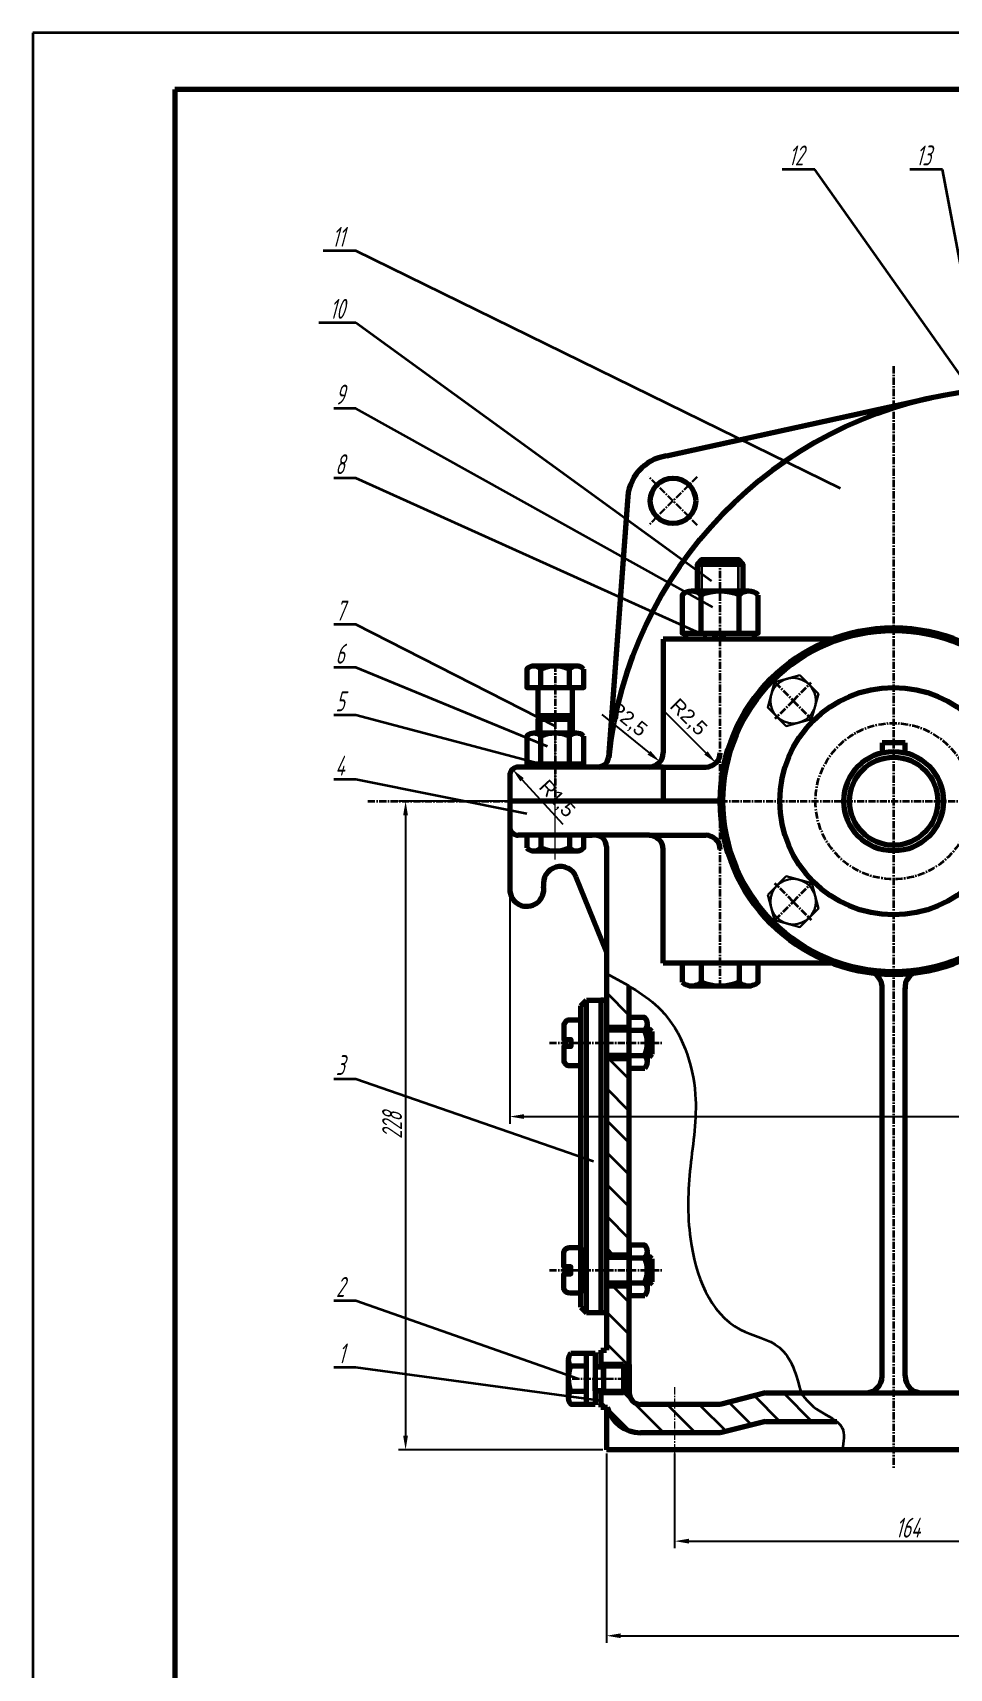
# Model space of a CAD drawing. Header units: millimetres. Extents: x 0 to 4732, y -441 to 1125.
# Drawn here: x 3259.9 to 3421, y 605.2 to 892.9 of the extents above; entities that cross this region are included whole.
import ezdxf
from ezdxf import colors
from ezdxf.entities.mleader import LeaderData, LeaderLine
from ezdxf.math import Vec2, Vec3

# ---------------------------------------------------------------- set-up
doc = ezdxf.new("R2010")
doc.units = ezdxf.units.MM
doc.linetypes.add('CENTER', pattern=[2, 1.25, -0.25, 0.25, -0.25])
for name, color, linetype, lineweight in [('0粗实线', 7, 'Continuous', 70), ('0细实线', 7, 'Continuous', 35), ('1', 1, 'CENTER', 35), ('标注', 6, 'Continuous', 35), ('箱体', 3, 'Continuous', 70), ('粗实线', 7, 'Continuous', 70)]:
    doc.layers.add(name, color=color, linetype=linetype, lineweight=lineweight)
for name, color, linetype in [('1剖面线', 7, 'Continuous'), ('紧固件', 2, 'Continuous'), ('轴承盖', 4, 'Continuous')]:
    doc.layers.add(name, color=color, linetype=linetype)
doc.layers.add('其他零件', color=7, linetype='Continuous', true_color=0x7083ff)
doc.styles.get("Standard").update_dxf_attribs({"font": 'arial.ttf'})
doc.styles.add('数字', font='isocp.shx', dxfattribs={"width": 0.7, "oblique": 15, "height": 3.5})
doc.styles.add('数字字母', font='isocp.shx', dxfattribs={"width": 0.7, "oblique": 15, "height": 3.5})
doc.dimstyles.new('ISO-25', dxfattribs={"dimtxt": 2.5, "dimasz": 2.5, "dimexe": 1.25, "dimexo": 0.625, "dimtad": 1, "dimtxsty": 'Standard', "dimcen": 2.5, "dimadec": 0, "dimazin": 0, "dimtfac": 1, "dimtmove": 0, "dimatfit": 3, "dimfxl": 1, "dimarcsym": 0})

# ---------------------------------------------------------------- blocks, each defined once
blk = doc.blocks.new('*D51')
at = {"layer": 'Defpoints', "color": 0, "lineweight": 15, "transparency": 16777216}
for p in [(3378.22, 766.25), (3379.99, 764.48)]:
    blk.add_point(p, dxfattribs=at)
at = {"layer": '标注', "color": 0, "lineweight": -2, "transparency": 16777216}
blk.add_line((3370.64, 773.82), (3378.22, 766.25), dxfattribs=at)
at = {"layer": '标注', "color": 0, "lineweight": 15, "transparency": 16777216}
blk.add_solid([(3378.51, 766.54), (3377.92, 765.95), (3379.99, 764.48)], dxfattribs=at)
at = {"layer": '标注', "color": 0, "lineweight": 0, "transparency": 16777216, "insert": (3375.05, 772.42), "char_height": 2.5, "attachment_point": 5, "rotation": 315}
blk.add_mtext('R2,5', dxfattribs=at)
blk = doc.blocks.new('*D52')
at = {"layer": 'Defpoints', "color": 0, "lineweight": 15, "transparency": 16777216}
for p in [(3368.22, 766.25), (3370.16, 764.67)]:
    blk.add_point(p, dxfattribs=at)
at = {"layer": '标注', "color": 0, "lineweight": -2, "transparency": 16777216}
blk.add_line((3359.91, 773.02), (3368.22, 766.25), dxfattribs=at)
at = {"layer": '标注', "color": 0, "lineweight": 15, "transparency": 16777216}
blk.add_solid([(3368.48, 766.57), (3367.95, 765.92), (3370.16, 764.67)], dxfattribs=at)
at = {"layer": '标注', "color": 0, "lineweight": 0, "transparency": 16777216, "insert": (3364.44, 772.07), "char_height": 2.5, "attachment_point": 5, "rotation": 320.8161}
blk.add_mtext('R2,5', dxfattribs=at)
blk = doc.blocks.new('*D53')
at = {"layer": 'Defpoints', "color": 0, "lineweight": 15, "transparency": 16777216}
for p in [(3344.2, 763.35), (3345.22, 762.25)]:
    blk.add_point(p, dxfattribs=at)
at = {"layer": '标注', "color": 0, "lineweight": -2, "transparency": 16777216}
blk.add_line((3353.14, 753.62), (3345.89, 761.51), dxfattribs=at)
at = {"layer": '标注', "color": 0, "lineweight": 15, "transparency": 16777216}
blk.add_solid([(3346.2, 761.79), (3345.59, 761.23), (3344.2, 763.35)], dxfattribs=at)
at = {"layer": '标注', "color": 0, "lineweight": 0, "transparency": 16777216, "insert": (3351.93, 758.09), "char_height": 2.5, "attachment_point": 5, "rotation": 312.5885}
blk.add_mtext('R1,5', dxfattribs=at)
blk = doc.blocks.new('*U49')
at = {"layer": '紧固件', "lineweight": 30}
blk.add_lwpolyline([(4.46, -1.2), (3.27, 3.26), (-1.2, 4.46), (-4.46, 1.2), (-3.27, -3.26), (1.2, -4.46)], close=True, dxfattribs=at)
blk.add_circle((0, 0), 4, dxfattribs=at)
blk = doc.blocks.new('*U50')
at = {"color": 0, "linetype": 'ByBlock', "lineweight": -2, "transparency": 16777216}
for p, rotation in [((702.13, 936.76), 90.00000000000001), ((702.13, 901.4), 180), ((737.48, 901.4), 269.9999999999999)]:
    blk.add_blockref('*U49', p, dxfattribs=dict(at, rotation=rotation))
blk.add_blockref('*U49', (737.48, 936.76), dxfattribs=at)
blk = doc.blocks.new('*D54')
at = {"layer": 'Defpoints', "color": 0, "lineweight": 15, "transparency": 16777216}
for p in [(3360.72, 643.65), (3703.31, 643.65), (3703.31, 610.95)]:
    blk.add_point(p, dxfattribs=at)
at = {"layer": '标注', "color": 0, "lineweight": -2, "transparency": 16777216}
for p, q in [((3360.72, 643.03), (3360.72, 609.7)), ((3703.31, 643.03), (3703.31, 609.7)), ((3363.22, 610.95), (3700.81, 610.95))]:
    blk.add_line(p, q, dxfattribs=at)
at = {"layer": '标注', "color": 0, "lineweight": 15, "transparency": 16777216}
for points in [[(3363.22, 611.36), (3363.22, 610.53), (3360.72, 610.95)], [(3700.81, 611.36), (3700.81, 610.53), (3703.31, 610.95)]]:
    blk.add_solid(points, dxfattribs=at)
at = {"layer": '标注', "color": 0, "lineweight": 35, "transparency": 16777216, "insert": (3532.01, 613.32), "char_height": 3.5, "attachment_point": 5, "style": '数字'}
blk.add_mtext('685', dxfattribs=at)
blk = doc.blocks.new('*D55')
at = {"layer": 'Defpoints', "color": 0, "lineweight": 15, "transparency": 16777216}
for p in [(3372.72, 643.65), (3454.72, 643.65), (3454.72, 627.59)]:
    blk.add_point(p, dxfattribs=at)
at = {"layer": '标注', "color": 0, "lineweight": -2, "transparency": 16777216}
for p, q in [((3372.72, 643.03), (3372.72, 626.34)), ((3454.72, 643.03), (3454.72, 626.34)), ((3375.22, 627.59), (3452.22, 627.59))]:
    blk.add_line(p, q, dxfattribs=at)
at = {"layer": '标注', "color": 0, "lineweight": 15, "transparency": 16777216}
for points in [[(3375.22, 628.01), (3375.22, 627.17), (3372.72, 627.59)], [(3452.22, 628.01), (3452.22, 627.17), (3454.72, 627.59)]]:
    blk.add_solid(points, dxfattribs=at)
at = {"layer": '标注', "color": 0, "lineweight": 35, "transparency": 16777216, "insert": (3413.72, 629.96), "char_height": 3.5, "attachment_point": 5, "style": '数字'}
blk.add_mtext('164', dxfattribs=at)
blk = doc.blocks.new('*D60')
at = {"layer": 'Defpoints', "color": 0, "lineweight": 15, "transparency": 16777216}
for p in [(3343.72, 757.75), (3720.31, 757.75), (3720.31, 702.27)]:
    blk.add_point(p, dxfattribs=at)
at = {"layer": '标注', "color": 0, "lineweight": -2, "transparency": 16777216}
for p, q in [((3343.72, 757.12), (3343.72, 701.02)), ((3720.31, 757.12), (3720.31, 701.02)), ((3346.22, 702.27), (3717.81, 702.27))]:
    blk.add_line(p, q, dxfattribs=at)
at = {"layer": '标注', "color": 0, "lineweight": 15, "transparency": 16777216}
for points in [[(3346.22, 702.69), (3346.22, 701.86), (3343.72, 702.27)], [(3717.81, 702.69), (3717.81, 701.86), (3720.31, 702.27)]]:
    blk.add_solid(points, dxfattribs=at)
at = {"layer": '标注', "color": 0, "lineweight": 35, "transparency": 16777216, "insert": (3532.01, 704.65), "char_height": 3.5, "attachment_point": 5, "style": '数字'}
blk.add_mtext('753', dxfattribs=at)
blk = doc.blocks.new('*D61')
at = {"layer": 'Defpoints', "color": 0, "lineweight": 15, "transparency": 16777216}
for p in [(3343.72, 757.75), (3325.41, 643.65), (3360.72, 643.65)]:
    blk.add_point(p, dxfattribs=at)
at = {"layer": '标注', "color": 0, "lineweight": -2, "transparency": 16777216}
for p, q in [((3343.09, 757.75), (3324.16, 757.75)), ((3325.41, 755.25), (3325.41, 646.15)), ((3360.09, 643.65), (3324.16, 643.65))]:
    blk.add_line(p, q, dxfattribs=at)
at = {"layer": '标注', "color": 0, "lineweight": 15, "transparency": 16777216}
for points in [[(3324.99, 755.25), (3325.83, 755.25), (3325.41, 757.75)], [(3324.99, 646.15), (3325.83, 646.15), (3325.41, 643.65)]]:
    blk.add_solid(points, dxfattribs=at)
at = {"layer": '标注', "color": 0, "lineweight": 35, "transparency": 16777216, "insert": (3323.04, 700.7), "char_height": 3.5, "attachment_point": 5, "rotation": 90, "style": '数字'}
blk.add_mtext('228', dxfattribs=at)
blk = doc.blocks.new('_None')

msp = doc.modelspace()

# ---------------------------------------------------------------- hatches: boundary and pattern name
at = {"layer": '1剖面线', "lineweight": 35}
h = msp.add_hatch(dxfattribs=at)
h.set_pattern_fill('ANSI31', color=0, scale=1.25, angle=90)
h.set_pattern_definition([(135, (2691.4146, -161.3327), (-2.80633, -2.80633), [])])
h.paths.add_polyline_path([(3364.717, 664.694), (3364.717, 669.653), (3360.717, 669.653), (3360.717, 667.728), (3360.717, 661.153), (3359.717, 661.153), (3359.717, 658.653), (3360.217, 658.653), (3360.717, 658.653), (3363.717, 658.653), (3364.717, 658.653)])
h.paths.add_polyline_path([(3364.717, 672.478), (3360.717, 672.478), (3360.717, 669.653), (3364.717, 669.653)])
h.paths.add_polyline_path([(3366.383, 651.681, -0.365849), (3364.717, 653.653), (3360.717, 653.653), (3360.217, 653.653), (3359.717, 653.653), (3359.717, 651.653), (3359.717, 651.153), (3360.908, 651.153, 0.1198305), (3362.245, 648.653), (3366.383, 648.653)])
h.paths.add_polyline_path([(3372.427, 651.653), (3366.717, 651.653, -0.0419999), (3366.383, 651.681), (3366.383, 648.653), (3372.427, 648.653)])
h.paths.add_polyline_path([(3372.427, 648.653), (3366.383, 648.653), (3366.383, 646.662, 0.0139342), (3366.717, 646.653), (3372.427, 646.653)])
h.paths.add_polyline_path([(3366.383, 648.653), (3362.245, 648.653, 0.1988961), (3366.383, 646.662)])
h.paths.add_polyline_path([(3380.717, 651.653), (3372.717, 651.653), (3372.717, 648.653), (3380.717, 648.653)])
h.paths.add_polyline_path([(3372.717, 651.653), (3372.427, 651.653), (3372.427, 648.653), (3372.717, 648.653)])
h.paths.add_polyline_path([(3372.717, 648.653), (3372.427, 648.653), (3372.427, 646.653), (3372.717, 646.653)])
h.paths.add_polyline_path([(3388.717, 653.653), (3380.717, 651.653), (3388.717, 651.653)], flags=17)
h.paths.add_polyline_path([(3388.717, 648.653), (3380.717, 648.653), (3380.717, 647.153), (3380.717, 646.653)])
h.paths.add_polyline_path([(3380.717, 648.653), (3372.717, 648.653), (3372.717, 646.653), (3380.717, 646.653), (3380.717, 647.153)])
edge = h.paths.add_edge_path()
edge.add_spline(control_points=[(3401.204, 648.653), (3400.315, 649.343), (3397.594, 650.508), (3395.802, 652.482), (3394.95, 653.653)], knot_values=[77.4058932, 77.4058932, 77.4058932, 77.4058932, 84.3660342, 92.7913142, 92.7913142, 92.7913142, 92.7913142], degree=3, periodic=0)
edge.add_line((3394.95, 653.653), (3388.717, 653.653))
edge.add_line((3388.717, 653.653), (3388.717, 651.653))
edge.add_line((3388.717, 651.653), (3380.717, 651.653))
edge.add_line((3380.717, 651.653), (3380.717, 648.653))
edge.add_line((3380.717, 648.653), (3388.717, 648.653))
edge.add_line((3388.717, 648.653), (3401.204, 648.653))
h.paths.add_polyline_path([(3364.717, 685.228), (3360.717, 685.228), (3360.717, 677.978), (3364.717, 677.978), (3364.717, 679.67)])
h.paths.add_polyline_path([(3364.717, 690.228), (3360.717, 690.228), (3360.717, 685.228), (3364.717, 685.228)])
h.paths.add_polyline_path([(3364.717, 694.906, -0.0158929), (3360.717, 694.779), (3360.717, 690.228), (3364.717, 690.228)])
h.paths.add_polyline_path([(3364.717, 712.478), (3360.717, 712.478), (3360.717, 705.228), (3360.717, 694.779, 0.0158929), (3364.717, 694.906)])
edge = h.paths.add_edge_path()
edge.add_spline(control_points=[(3364.717, 725.234), (3363.417, 725.995), (3362.067, 726.703), (3360.717, 727.411)], knot_values=[0, 0, 0, 0, 8.9409751, 8.9409751, 8.9409751, 8.9409751], degree=3, periodic=0)
edge.add_line((3360.717, 727.411), (3360.717, 717.978))
edge.add_line((3360.717, 717.978), (3364.717, 717.978))
edge.add_line((3364.717, 717.978), (3364.717, 719.67))
edge.add_line((3364.717, 719.67), (3364.717, 725.234))
at = {"layer": '其他零件', "lineweight": 0}
h = msp.add_hatch(color=0, dxfattribs=at)
h.dxf.hatch_style = 1
h.paths.add_polyline_path([(3359.717, 660.653), (3358.717, 660.672), (3358.717, 658.653), (3359.717, 658.653)])
h.paths.add_polyline_path([(3359.717, 653.653), (3358.717, 653.653), (3358.717, 651.633), (3359.717, 651.653)])

# ---------------------------------------------------------------- linework, layer by layer
at = {"color": 0, "lineweight": 70}
for p, q in [((3413.217, 767.998), (3409.217, 767.998)), ((3409.217, 767.998), (3409.217, 766.266)), ((3413.217, 766.266), (3413.217, 767.998))]:
    msp.add_line(p, q, dxfattribs=at)
at = {"color": 0, "linetype": 'CENTER', "lineweight": 35}
msp.add_circle((3411.217, 757.748), 13.73, dxfattribs=at)
at = {"color": 0, "lineweight": 70}
for radius in [8.75, 7.75]:
    msp.add_circle((3411.217, 757.748), radius, dxfattribs=at)
at = {"layer": '0粗实线', "color": 0, "lineweight": 70}
msp.add_line((4090.86, 882.916), (3284.86, 882.916), dxfattribs=at)
at = {"layer": '0粗实线', "color": 0, "lineweight": 0}
msp.add_line((3361.109, 765.444), (3361.126, 765.443), dxfattribs=at)
at = {"layer": '0粗实线', "color": 0}
msp.add_line((3381.217, 757.748), (3343.717, 757.748), dxfattribs=at)
at = {"layer": '0粗实线', "color": 0, "lineweight": 70}
for centre, start, end in [((3359.13, 765.737), 275.94609, 0), ((3358.717, 749.748), 0, 90)]:
    msp.add_arc(centre, 2, start, end, dxfattribs=at)
at = {"layer": '0细实线', "color": 0, "lineweight": 35}
for p, q in [((3259.86, 892.916), (3259.86, 298.916)), ((4100.86, 892.916), (3259.86, 892.916))]:
    msp.add_line(p, q, dxfattribs=at)
at = {"layer": '1', "color": 0, "lineweight": 35}
for p, q in [((3411.217, 834.248), (3411.217, 640.248)), ((3380.717, 724.998), (3380.717, 800.498)), ((3351.717, 781.748), (3351.717, 757.498)), ((3390.358, 778.607), (3393.54, 775.425)), ((3393.54, 775.425), (3396.722, 778.607)), ((3393.54, 775.425), (3390.358, 772.243)), ((3393.54, 775.425), (3396.722, 772.243)), ((3318.784, 757.748), (3748.784, 757.748)), ((3393.54, 740.07), (3390.358, 743.252)), ((3393.54, 740.07), (3396.722, 743.252)), ((3390.358, 736.888), (3393.54, 740.07)), ((3393.54, 740.07), (3396.722, 736.888)), ((3350.717, 715.228), (3370.717, 715.228)), ((3350.717, 675.228), (3370.717, 675.228))]:
    msp.add_line(p, q, dxfattribs=at)
at = {"layer": '1', "color": 0, "lineweight": 30}
for p, q in [((3376.67, 806.32), (3368.184, 814.805)), ((3376.67, 814.805), (3368.184, 806.32)), ((3354.717, 656.153), (3364.717, 656.153))]:
    msp.add_line(p, q, dxfattribs=at)
at = {"layer": '1', "color": 0, "lineweight": 0}
for p, q in [((3351.717, 747.748), (3351.717, 773.248)), ((3351.717, 747.498), (3351.717, 767.998)), ((3372.717, 654.653), (3372.717, 642.153))]:
    msp.add_line(p, q, dxfattribs=at)
at = {"layer": '1剖面线', "color": 0, "lineweight": 35}
msp.add_spline([(3360.717, 727.411), (3370.302, 721.02), (3376.352, 706.166), (3375.494, 693.462), (3375.494, 680.749), (3384.244, 664.823), (3391.133, 661.668), (3394.95, 653.653)], degree=3, dxfattribs=at)
msp.add_open_spline([(3394.95, 653.653), (3395.802, 652.482), (3397.982, 650.081), (3403.002, 648.38), (3402.432, 645.071), (3402.188, 643.653)], degree=3, knots=[77.4058932, 77.4058932, 77.4058932, 77.4058932, 85.8311732, 96.1237768, 103.8426378, 103.8426378, 103.8426378, 103.8426378], dxfattribs=at)
at = {"layer": '其他零件', "color": 0, "lineweight": 70}
for p, q in [((3356.217, 721.728), (3357.217, 722.728)), ((3357.217, 722.728), (3360.717, 722.728)), ((3357.217, 667.728), (3357.217, 722.728)), ((3360.217, 722.728), (3359.717, 722.728)), ((3359.717, 722.728), (3359.717, 667.728)), ((3356.217, 668.728), (3356.217, 721.728)), ((3364.217, 717.728), (3360.717, 717.728)), ((3364.717, 717.728), (3364.217, 717.728)), ((3368.217, 717.728), (3367.917, 717.728)), ((3368.717, 717.228), (3368.217, 717.728)), ((3368.217, 717.728), (3368.217, 712.728)), ((3368.717, 717.228), (3368.717, 713.228)), ((3364.217, 712.728), (3360.717, 712.728)), ((3364.717, 712.728), (3364.217, 712.728)), ((3368.217, 712.728), (3367.917, 712.728)), ((3368.717, 713.228), (3368.217, 712.728)), ((3360.717, 685.228), (3360.717, 667.728)), ((3364.717, 679.67), (3364.717, 670.785)), ((3364.217, 677.728), (3360.717, 677.728)), ((3364.717, 677.728), (3364.217, 677.728)), ((3368.217, 677.728), (3367.917, 677.728)), ((3368.717, 677.228), (3368.217, 677.728)), ((3368.217, 677.728), (3368.217, 672.728)), ((3368.717, 677.228), (3368.717, 673.228)), ((3368.717, 673.228), (3368.217, 672.728)), ((3364.217, 672.728), (3360.717, 672.728)), ((3364.717, 672.728), (3364.217, 672.728)), ((3368.217, 672.728), (3367.917, 672.728)), ((3356.217, 668.728), (3357.217, 667.728)), ((3360.717, 667.728), (3357.217, 667.728)), ((3357.217, 660.653), (3358.717, 660.653)), ((3358.717, 660.653), (3358.717, 651.653)), ((3357.217, 651.653), (3357.217, 656.153)), ((3358.717, 658.278), (3359.733, 658.278)), ((3358.717, 654.028), (3358.717, 656.153)), ((3358.717, 656.153), (3358.717, 653.653)), ((3359.717, 658.653), (3359.717, 658.278)), ((3363.717, 658.653), (3360.217, 658.653)), ((3360.217, 656.153), (3360.217, 658.653)), ((3360.217, 658.653), (3360.717, 658.653)), ((3360.217, 658.278), (3360.217, 658.653)), ((3360.217, 658.278), (3360.217, 653.653)), ((3360.217, 656.153), (3360.217, 654.528)), ((3364.217, 658.153), (3363.717, 658.653)), ((3363.717, 658.653), (3363.717, 653.653)), ((3364.217, 658.153), (3364.217, 654.153)), ((3359.733, 654.028), (3358.717, 654.028)), ((3359.717, 654.028), (3359.717, 651.153)), ((3363.717, 653.653), (3360.217, 653.653)), ((3364.217, 654.153), (3363.717, 653.653)), ((3358.717, 651.653), (3357.217, 651.653))]:
    msp.add_line(p, q, dxfattribs=at)
at = {"layer": '其他零件', "color": 0, "lineweight": 0}
for p, q in [((3360.717, 722.728), (3360.217, 722.728)), ((3360.717, 705.228), (3360.717, 722.728)), ((3364.717, 719.67), (3364.717, 710.785)), ((3360.717, 715.228), (3360.717, 717.728)), ((3360.717, 712.728), (3360.717, 715.228)), ((3360.717, 685.228), (3360.717, 705.228)), ((3360.717, 675.228), (3360.717, 677.728)), ((3360.717, 672.728), (3360.717, 675.228)), ((3357.217, 656.153), (3357.217, 660.653)), ((3357.217, 659.953), (3357.217, 658.653)), ((3359.717, 660.653), (3358.717, 660.672)), ((3358.717, 660.672), (3358.717, 658.653)), ((3359.717, 658.653), (3359.717, 660.653)), ((3359.717, 658.653), (3359.717, 659.953)), ((3357.217, 658.653), (3357.217, 656.153)), ((3357.217, 653.653), (3357.217, 656.153)), ((3358.717, 656.153), (3358.717, 658.653)), ((3358.717, 658.653), (3359.717, 658.653)), ((3358.717, 656.153), (3358.717, 658.278)), ((3359.717, 658.278), (3359.717, 658.653)), ((3357.217, 652.353), (3357.217, 653.653)), ((3358.717, 653.653), (3359.717, 653.653)), ((3358.717, 651.633), (3358.717, 653.653)), ((3359.717, 653.653), (3359.717, 654.028)), ((3359.717, 653.653), (3359.717, 652.353)), ((3359.717, 653.653), (3359.717, 651.653)), ((3360.217, 653.653), (3360.717, 653.653)), ((3359.717, 651.653), (3358.717, 651.633))]:
    msp.add_line(p, q, dxfattribs=at)
at = {"layer": '其他零件', "color": 0, "lineweight": 35}
for p, q in [((3364.217, 717.228), (3360.717, 717.228)), ((3364.717, 717.228), (3364.217, 717.228)), ((3368.717, 717.228), (3367.917, 717.228)), ((3364.217, 713.228), (3360.717, 713.228)), ((3364.717, 713.228), (3364.217, 713.228)), ((3368.717, 713.228), (3367.917, 713.228)), ((3364.217, 677.228), (3360.717, 677.228)), ((3364.717, 677.228), (3364.217, 677.228)), ((3368.717, 677.228), (3367.917, 677.228)), ((3364.217, 673.228), (3360.717, 673.228)), ((3364.717, 673.228), (3364.217, 673.228)), ((3368.717, 673.228), (3367.917, 673.228)), ((3364.217, 658.153), (3360.217, 658.153)), ((3364.217, 654.153), (3360.217, 654.153))]:
    msp.add_line(p, q, dxfattribs=at)
at = {"layer": '其他零件', "color": 0, "lineweight": 70}
for points in [[(3354.217, 719.228, 0.4142136), (3353.217, 718.228), (3353.217, 715.853), (3354.467, 715.853), (3354.467, 714.603), (3353.217, 714.603), (3353.217, 712.228, 0.4142136), (3354.217, 711.228), (3356.217, 711.228), (3356.217, 719.228), (3354.217, 719.228)], [(3354.217, 671.228, -0.4142136), (3353.217, 672.228), (3353.217, 674.603), (3354.467, 674.603), (3354.467, 675.853), (3353.217, 675.853), (3353.217, 678.228, -0.4142136), (3354.217, 679.228), (3356.217, 679.228), (3356.217, 671.228), (3354.217, 671.228)]]:
    msp.add_lwpolyline(points, format="xyb", close=True, dxfattribs=at)
for points in [[(3367.487, 710.785, 0.3871694), (3367.487, 713.006, 0.1935847), (3367.487, 717.449, 0.3871694), (3367.487, 719.67), (3364.717, 719.67)], [(3367.487, 670.785, 0.3871694), (3367.487, 673.006, 0.1935847), (3367.487, 677.449, 0.3871694), (3367.487, 679.67), (3364.717, 679.67)], [(3354.447, 660.595, 0.3871694), (3354.447, 658.374, 0.1935847), (3354.447, 653.931, 0.3871694), (3354.447, 651.71), (3357.217, 651.71), (3357.217, 660.595), (3354.447, 660.595)]]:
    msp.add_lwpolyline(points, format="xyb", dxfattribs=at)
for points in [[(3364.717, 717.449), (3367.487, 717.449)], [(3367.917, 711.896), (3367.917, 718.56)], [(3364.717, 713.006), (3367.487, 713.006)], [(3364.717, 710.785), (3367.487, 710.785)], [(3364.717, 677.449), (3367.487, 677.449)], [(3367.917, 671.896), (3367.917, 678.56)], [(3364.717, 673.006), (3367.487, 673.006)], [(3364.717, 670.785), (3367.487, 670.785)], [(3354.017, 659.485), (3354.017, 652.821)], [(3357.217, 658.374), (3354.447, 658.374)], [(3357.217, 653.931), (3354.447, 653.931)]]:
    msp.add_lwpolyline(points, dxfattribs=at)
for centre, start, end in [((3359.733, 658.778), 270, 345.52249), ((3359.733, 653.528), 14.47751, 90)]:
    msp.add_arc(centre, 0.5, start, end, dxfattribs=at)
at = {"layer": '箱体', "color": 0, "linetype": 'Continuous', "lineweight": 70}
for p, q in [((3371.294, 818.482), (3417.775, 828.678)), ((3364.427, 810.562), (3361.109, 765.444))]:
    msp.add_line(p, q, dxfattribs=at)
at = {"layer": '箱体', "color": 0, "lineweight": 70}
for p, q in [((3400.401, 786.248), (3370.717, 786.248)), ((3370.717, 786.248), (3370.717, 766.248)), ((3370.717, 763.748), (3345.217, 763.748)), ((3370.717, 763.748), (3370.717, 757.748)), ((3370.717, 763.748), (3378.217, 763.748)), ((3343.717, 762.248), (3343.717, 757.748)), ((3343.717, 757.748), (3343.717, 753.248)), ((3343.717, 752.749), (3343.717, 742.249)), ((3368.217, 751.748), (3345.217, 751.748)), ((3356.725, 751.748), (3358.217, 751.748)), ((3368.217, 751.748), (3378.217, 751.748)), ((3360.717, 749.748), (3360.717, 661.153)), ((3370.717, 729.248), (3370.717, 749.248)), ((3360.717, 731.249), (3355.415, 744.373)), ((3400.401, 729.248), (3370.717, 729.248)), ((3364.717, 664.694), (3364.717, 725.234)), ((3409.217, 656.653), (3409.217, 724.914)), ((3413.217, 656.653), (3413.217, 724.914)), ((3360.717, 717.978), (3364.717, 717.978)), ((3360.717, 712.478), (3364.717, 712.478)), ((3360.717, 677.978), (3364.717, 677.978)), ((3360.717, 672.478), (3364.717, 672.478)), ((3364.717, 658.653), (3364.717, 664.694)), ((3359.717, 661.153), (3360.717, 661.153)), ((3360.217, 658.653), (3359.717, 658.653)), ((3364.717, 658.153), (3364.217, 658.153)), ((3364.717, 658.653), (3364.717, 653.653)), ((3360.217, 653.653), (3359.717, 653.653)), ((3364.717, 654.153), (3364.217, 654.153)), ((3388.717, 653.653), (3380.717, 651.653)), ((3388.717, 653.653), (3703.312, 653.653)), ((3359.717, 651.153), (3360.908, 651.153)), ((3360.717, 651.153), (3360.717, 643.653)), ((3380.717, 651.653), (3366.717, 651.653)), ((3388.717, 648.653), (3380.717, 646.653)), ((3388.717, 648.653), (3401.204, 648.653)), ((3380.717, 646.653), (3366.717, 646.653)), ((3703.312, 643.653), (3360.717, 643.653))]:
    msp.add_line(p, q, dxfattribs=at)
at = {"layer": '箱体', "color": 0, "lineweight": 0}
for p, q in [((3345.217, 751.748), (3346.71, 751.748)), ((3364.717, 658.653), (3364.717, 658.153)), ((3364.717, 653.653), (3364.717, 654.153)), ((3411.217, 653.653), (3413.217, 653.653))]:
    msp.add_line(p, q, dxfattribs=at)
at = {"layer": '箱体', "color": 0}
for p, q in [((3359.717, 661.153), (3359.717, 660.653)), ((3359.717, 660.653), (3359.717, 658.653))]:
    msp.add_line(p, q, dxfattribs=at)
at = {"layer": '箱体', "color": 0, "lineweight": 35}
for p, q in [((3360.717, 658.653), (3364.717, 658.653)), ((3364.717, 653.653), (3360.717, 653.653))]:
    msp.add_line(p, q, dxfattribs=at)
at = {"layer": '箱体', "color": 0, "linetype": 'Continuous', "lineweight": 70}
msp.add_circle((3372.427, 810.562), 4, dxfattribs=at)
at = {"layer": '箱体', "color": 0, "lineweight": 70}
msp.add_circle((3411.217, 757.748), 30.5, dxfattribs=at)
at = {"layer": '箱体', "color": 0, "linetype": 'Continuous', "lineweight": 70}
for centre, radius, end in [((3433.334, 757.748), 72.616, 173.91723), ((3372.427, 810.562), 8, 180)]:
    msp.add_arc(centre, radius, 98.13992, end, dxfattribs=at)
at = {"layer": '箱体', "color": 0, "lineweight": 70}
for centre, radius, start, end in [((3368.217, 766.248), 2.5, 270, 0), ((3378.217, 766.248), 2.5, 270, 0), ((3345.217, 762.248), 1.5, 90, 180), ((3345.217, 753.248), 1.5, 180, 270), ((3368.217, 749.248), 2.5, 0, 90), ((3378.217, 749.248), 2.5, 0, 90), ((3352.633, 743.249), 3, 22, 189.59407), ((3346.717, 742.249), 3, 180, 9.59407), ((3406.217, 724.914), 3, 356.82639, 72.68286), ((3416.217, 724.914), 3, 107.31714, 183.17361), ((3406.217, 656.653), 3, 270, 0), ((3416.217, 656.653), 3, 180, 270), ((3366.717, 653.653), 2, 180, 270), ((3366.717, 652.653), 6, 194.47751, 270)]:
    msp.add_arc(centre, radius, start, end, dxfattribs=at)
at = {"layer": '粗实线', "color": 0, "lineweight": 70}
msp.add_line((3284.86, 882.916), (3284.86, 308.916), dxfattribs=at)
at = {"layer": '紧固件', "color": 0, "lineweight": 35}
for p, q in [((3377.517, 794.698), (3377.517, 800.248)), ((3383.917, 794.698), (3383.917, 800.248)), ((3349.317, 769.698), (3349.317, 772.748)), ((3354.117, 769.698), (3354.117, 772.748))]:
    msp.add_line(p, q, dxfattribs=at)
at = {"layer": '紧固件', "color": 0, "lineweight": 70}
for p, q in [((3374.667, 786.248), (3374.667, 787.298)), ((3380.035, 786.248), (3379.652, 787.298)), ((3381.418, 786.248), (3381.036, 787.298)), ((3386.767, 786.248), (3386.767, 787.298)), ((3348.717, 772.748), (3348.717, 772.148)), ((3354.717, 772.748), (3354.717, 772.148)), ((3347.167, 763.748), (3347.167, 764.298)), ((3356.267, 763.748), (3356.267, 764.298))]:
    msp.add_line(p, q, dxfattribs=at)
at = {"layer": '紧固件', "color": 0, "lineweight": 0}
for p, q in [((3374.667, 787.298), (3376.717, 787.298)), ((3376.717, 787.298), (3380.717, 787.298)), ((3384.717, 787.298), (3380.717, 787.298)), ((3386.767, 787.298), (3384.717, 787.298)), ((3357.517, 658.653), (3357.517, 658.653))]:
    msp.add_line(p, q, dxfattribs=at)
at = {"layer": '紧固件', "color": 0, "lineweight": 70}
for points in [[(3376.717, 799.448), (3377.517, 800.248), (3383.917, 800.248), (3384.717, 799.448)], [(3385.733, 794.698), (3375.702, 794.698)], [(3377.374, 787.298), (3377.374, 794.01)], [(3384.061, 787.298), (3384.061, 794.01)], [(3355.473, 781.498), (3347.962, 781.498)], [(3349.214, 777.748), (3349.214, 780.982)], [(3354.221, 777.748), (3354.221, 780.982)], [(3354.717, 777.748), (3354.717, 772.748), (3348.717, 772.748), (3348.717, 777.748)], [(3348.717, 772.148), (3349.317, 772.748), (3354.117, 772.748), (3354.717, 772.148)], [(3355.473, 769.698), (3347.962, 769.698)], [(3349.214, 764.298), (3349.214, 769.182)], [(3354.221, 764.298), (3354.221, 769.182)], [(3346.71, 751.748), (3346.71, 749.514)], [(3349.214, 751.748), (3349.214, 749.514)], [(3354.221, 751.748), (3354.221, 749.514)], [(3347.962, 748.998), (3355.473, 748.998)], [(3374.03, 729.248), (3374.03, 725.936)], [(3377.374, 729.248), (3377.374, 725.936)], [(3384.061, 729.248), (3384.061, 725.936)], [(3375.702, 725.248), (3385.733, 725.248)]]:
    msp.add_lwpolyline(points, dxfattribs=at)
for points in [[(3376.717, 794.698), (3376.717, 799.448), (3384.717, 799.448), (3384.717, 794.698)], [(3348.717, 769.698), (3348.717, 772.148), (3354.717, 772.148), (3354.717, 769.698)]]:
    msp.add_lwpolyline(points, close=True, dxfattribs=at)
for points in [[(3387.405, 794.01, 0.411514), (3384.061, 794.01, 0.205757), (3377.374, 794.01, 0.411514), (3374.03, 794.01), (3374.03, 787.298), (3387.405, 787.298), (3387.405, 794.01)], [(3356.725, 780.982, 0.4121817), (3354.221, 780.982, 0.2060909), (3349.214, 780.982, 0.4121817), (3346.71, 780.982), (3346.71, 777.748), (3356.725, 777.748), (3356.725, 780.982)], [(3356.725, 769.182, 0.4121817), (3354.221, 769.182, 0.2060909), (3349.214, 769.182, 0.4121817), (3346.71, 769.182), (3346.71, 764.298), (3356.725, 764.298), (3356.725, 769.182)], [(3346.71, 749.514, 0.4121817), (3349.214, 749.514, 0.2060909), (3354.221, 749.514, 0.4121817), (3356.725, 749.514), (3356.725, 751.748)], [(3374.03, 725.936, 0.411514), (3377.374, 725.936, 0.205757), (3384.061, 725.936, 0.411514), (3387.405, 725.936), (3387.405, 729.248)]]:
    msp.add_lwpolyline(points, format="xyb", dxfattribs=at)
at = {"layer": '轴承盖', "color": 0, "lineweight": 70}
for radius in [30, 20]:
    msp.add_circle((3411.217, 757.748), radius, dxfattribs=at)

# ---------------------------------------------------------------- block references
at = {"color": 0, "lineweight": 70}
msp.add_blockref('*U50', (2691.415, -161.333), dxfattribs=at)

# ---------------------------------------------------------------- dimensions: what is measured, and where the dimension line sits
at = {"layer": '标注', "color": 0, "lineweight": 0}
for center, mpoint, picture, middle in [((3368.217, 766.248), (3370.155, 764.668), '*D52', (3363.097, 770.422)), ((3378.217, 766.248), (3379.985, 764.48), '*D51', (3373.546, 770.919)), ((3345.217, 762.248), (3344.202, 763.352), '*D53', (3350.365, 756.648))]:
    dim = msp.add_radius_dim(center=center, mpoint=mpoint, dimstyle='ISO-25', dxfattribs=at)
    dim.commit()
    dim.dimension.update_dxf_attribs({"geometry": picture, "text_midpoint": middle, "dimtype": 164})
at = {"layer": '标注', "color": 0, "lineweight": 35}
dim = msp.add_linear_dim(base=(3325.412, 643.653), p1=(3343.717, 757.748), p2=(3360.717, 643.653), angle=90, text='228', dimstyle='ISO-25', override={"dimtxsty": '数字'}, dxfattribs=at)
dim.commit()
dim.dimension.update_dxf_attribs({"geometry": '*D61', "text_midpoint": (3323.036, 700.7)})
dim = msp.add_linear_dim(base=(3720.312, 702.274), p1=(3343.717, 757.748), p2=(3720.312, 757.748), text='753', dimstyle='ISO-25', override={"dimtxsty": '数字'}, dxfattribs=at)
dim.commit()
dim.dimension.update_dxf_attribs({"geometry": '*D60', "text_midpoint": (3532.015, 702.274), "dimtype": 160})
for base, p1, p2, text, picture, middle in [((3703.312, 610.946), (3360.717, 643.653), (3703.312, 643.653), '685', '*D54', (3532.015, 613.321)), ((3454.717, 627.588), (3372.717, 643.653), (3454.717, 643.653), '164', '*D55', (3413.717, 629.963))]:
    dim = msp.add_linear_dim(base=base, p1=p1, p2=p2, text=text, dimstyle='ISO-25', override={"dimtxsty": '数字'}, dxfattribs=at)
    dim.commit()
    dim.dimension.update_dxf_attribs({"geometry": picture, "text_midpoint": middle})

# ---------------------------------------------------------------- leaders
at = {"layer": '标注', "color": 0}
ml = msp.add_multileader_mtext('Standard', dxfattribs=at)
ml.set_content('12', style='数字字母')
ml.set_leader_properties(linetype='Continuous', lineweight=35)
ml.set_arrow_properties(name='NONE')
ml.build(insert=Vec2(0, 0))
ml.multileader.update_dxf_attribs({"text_left_attachment_type": 5, "text_right_attachment_type": 5, "dogleg_length": 0})
ctx = ml.context
ctx.base_point, ctx.char_height, ctx.plane_origin = Vec3(3390.894, 868.876), 3.5, Vec3(3423.167, 832.4)
ctx.left_attachment, ctx.right_attachment, ctx.text_align_type = 5, 5, 2
notes = []
notes.append((ctx, [(0, (1, 1, 0), (3397.361, 868.876), (-1, 0), 0, [(0, [(3423.167, 832.4)], 0, [])])]))
ctx.mtext.insert, ctx.mtext.alignment, ctx.mtext.flow_direction = Vec3(3395.361, 873.077), 3, 5
ml = msp.add_multileader_mtext('Standard', dxfattribs=at)
ml.set_content('13', style='数字字母')
ml.set_leader_properties(linetype='Continuous', lineweight=35)
ml.set_arrow_properties(name='NONE')
ml.build(insert=Vec2(0, 0))
ml.multileader.update_dxf_attribs({"text_left_attachment_type": 5, "text_right_attachment_type": 5, "dogleg_length": 0})
ctx = ml.context
ctx.base_point, ctx.char_height, ctx.plane_origin = Vec3(3413.248, 868.876), 3.5, Vec3(3425.645, 837.984)
ctx.left_attachment, ctx.right_attachment, ctx.text_align_type = 5, 5, 2
notes.append((ctx, [(0, (1, 1, 0), (3419.807, 868.876), (-1, 0), 0, [(0, [(3425.645, 837.984)], 0, [])])]))
ctx.mtext.insert, ctx.mtext.alignment, ctx.mtext.flow_direction = Vec3(3417.807, 873.076), 3, 5
ml = msp.add_multileader_mtext('Standard', dxfattribs=at)
ml.set_content('11', style='数字字母')
ml.set_leader_properties(linetype='Continuous', lineweight=35)
ml.set_arrow_properties(name='NONE')
ml.build(insert=Vec2(0, 0))
ml.multileader.update_dxf_attribs({"text_left_attachment_type": 5, "text_right_attachment_type": 5, "dogleg_length": 0})
ctx = ml.context
ctx.base_point, ctx.char_height, ctx.plane_origin = Vec3(3310.615, 854.564), 3.5, Vec3(3401.898, 812.754)
ctx.left_attachment, ctx.right_attachment, ctx.text_align_type = 5, 5, 2
notes.append((ctx, [(0, (1, 1, 0), (3316.684, 854.564), (-1, 0), 0, [(0, [(3401.898, 812.754)], 0, [])])]))
ctx.mtext.insert, ctx.mtext.alignment, ctx.mtext.flow_direction = Vec3(3314.684, 858.764), 3, 5
ml = msp.add_multileader_mtext('Standard', dxfattribs=at)
ml.set_content('10 ', style='数字字母')
ml.set_leader_properties(linetype='Continuous', lineweight=35)
ml.set_arrow_properties(name='NONE')
ml.build(insert=Vec2(0, 0))
ml.multileader.update_dxf_attribs({"text_left_attachment_type": 5, "text_right_attachment_type": 5, "dogleg_length": 0})
ctx = ml.context
ctx.base_point, ctx.char_height, ctx.plane_origin = Vec3(3310.17, 841.896), 3.5, Vec3(3380.717, 790.891)
ctx.left_attachment, ctx.right_attachment, ctx.text_align_type = 5, 5, 2
notes.append((ctx, [(0, (1, 1, 0), (3316.684, 841.896), (-1, 0), 0, [(0, [(3379.204, 796.433)], 0, [])])]))
ctx.mtext.insert, ctx.mtext.alignment, ctx.mtext.flow_direction = Vec3(3314.684, 846.096), 3, 5
ml = msp.add_multileader_mtext('Standard', dxfattribs=at)
ml.set_content('9', style='数字字母')
ml.set_leader_properties(linetype='Continuous', lineweight=35)
ml.set_arrow_properties(name='NONE')
ml.build(insert=Vec2(0, 0))
ml.multileader.update_dxf_attribs({"text_left_attachment_type": 5, "text_right_attachment_type": 5, "dogleg_length": 0})
ctx = ml.context
ctx.base_point, ctx.char_height, ctx.plane_origin = Vec3(3311.096, 826.828), 3.5, Vec3(3380.717, 790.891)
ctx.left_attachment, ctx.right_attachment, ctx.text_align_type = 5, 5, 2
notes.append((ctx, [(0, (1, 1, 0), (3316.684, 826.828), (-1, 0), 0, [(0, [(3379.46, 791.879)], 0, [])])]))
ctx.mtext.insert, ctx.mtext.alignment, ctx.mtext.flow_direction = Vec3(3314.684, 831.028), 3, 5
ml = msp.add_multileader_mtext('Standard', dxfattribs=at)
ml.set_content('8', style='数字字母')
ml.set_leader_properties(linetype='Continuous', lineweight=35)
ml.set_arrow_properties(name='NONE')
ml.build(insert=Vec2(0, 0))
ml.multileader.update_dxf_attribs({"text_left_attachment_type": 5, "text_right_attachment_type": 5, "dogleg_length": 0})
ctx = ml.context
ctx.base_point, ctx.char_height, ctx.plane_origin = Vec3(3310.86, 814.564), 3.5, Vec3(3380.717, 790.891)
ctx.left_attachment, ctx.right_attachment, ctx.text_align_type = 5, 5, 2
notes.append((ctx, [(0, (1, 1, 0), (3316.684, 814.564), (-1, 0), 0, [(0, [(3378.382, 786.721)], 0, [])])]))
ctx.mtext.insert, ctx.mtext.alignment, ctx.mtext.flow_direction = Vec3(3314.684, 818.764), 3, 5
ml = msp.add_multileader_mtext('Standard', dxfattribs=at)
ml.set_content('7', style='数字字母')
ml.set_leader_properties(linetype='Continuous', lineweight=35)
ml.set_arrow_properties(name='NONE')
ml.build(insert=Vec2(0, 0))
ml.multileader.update_dxf_attribs({"text_left_attachment_type": 5, "text_right_attachment_type": 5, "dogleg_length": 0})
ctx = ml.context
ctx.base_point, ctx.char_height, ctx.plane_origin = Vec3(3311.35, 788.803), 3.5, Vec3(3351.717, 770.923)
ctx.left_attachment, ctx.right_attachment, ctx.text_align_type = 5, 5, 2
notes.append((ctx, [(0, (1, 1, 0), (3316.684, 788.803), (-1, 0), 0, [(0, [(3351.717, 770.923)], 0, [])])]))
ctx.mtext.insert, ctx.mtext.alignment, ctx.mtext.flow_direction = Vec3(3314.684, 793.003), 3, 5
ml = msp.add_multileader_mtext('Standard', dxfattribs=at)
ml.set_content('6', style='数字字母')
ml.set_leader_properties(linetype='Continuous', lineweight=35)
ml.set_arrow_properties(name='NONE')
ml.build(insert=Vec2(0, 0))
ml.multileader.update_dxf_attribs({"text_left_attachment_type": 5, "text_right_attachment_type": 5, "dogleg_length": 0})
ctx = ml.context
ctx.base_point, ctx.char_height, ctx.plane_origin = Vec3(3311.105, 781.237), 3.5, Vec3(3350.342, 767.389)
ctx.left_attachment, ctx.right_attachment, ctx.text_align_type = 5, 5, 2
notes.append((ctx, [(0, (1, 1, 0), (3316.684, 781.237), (-1, 0), 0, [(0, [(3350.342, 767.389)], 0, [])])]))
ctx.mtext.insert, ctx.mtext.alignment, ctx.mtext.flow_direction = Vec3(3314.684, 785.437), 3, 5
ml = msp.add_multileader_mtext('Standard', dxfattribs=at)
ml.set_content('5', style='数字字母')
ml.set_leader_properties(linetype='Continuous', lineweight=35)
ml.set_arrow_properties(name='NONE')
ml.build(insert=Vec2(0, 0))
ml.multileader.update_dxf_attribs({"text_left_attachment_type": 5, "text_right_attachment_type": 5, "dogleg_length": 0})
ctx = ml.context
ctx.base_point, ctx.char_height, ctx.plane_origin = Vec3(3310.982, 772.861), 3.5, Vec3(3350.082, 764.007)
ctx.left_attachment, ctx.right_attachment, ctx.text_align_type = 5, 5, 2
notes.append((ctx, [(0, (1, 1, 0), (3316.684, 772.861), (-1, 0), 0, [(0, [(3350.082, 764.007)], 0, [])])]))
ctx.mtext.insert, ctx.mtext.alignment, ctx.mtext.flow_direction = Vec3(3314.684, 777.061), 3, 5
ml = msp.add_multileader_mtext('Standard', dxfattribs=at)
ml.set_content('4', style='数字字母')
ml.set_leader_properties(linetype='Continuous', lineweight=35)
ml.set_arrow_properties(name='NONE')
ml.build(insert=Vec2(0, 0))
ml.multileader.update_dxf_attribs({"text_left_attachment_type": 5, "text_right_attachment_type": 5, "dogleg_length": 0})
ctx = ml.context
ctx.base_point, ctx.char_height, ctx.plane_origin = Vec3(3311.459, 761.545), 3.5, Vec3(3346.71, 755.498)
ctx.left_attachment, ctx.right_attachment, ctx.text_align_type = 5, 5, 2
notes.append((ctx, [(0, (1, 1, 0), (3316.684, 761.545), (-1, 0), 0, [(0, [(3346.71, 755.498)], 0, [])])]))
ctx.mtext.insert, ctx.mtext.alignment, ctx.mtext.flow_direction = Vec3(3314.684, 765.745), 3, 5
ml = msp.add_multileader_mtext('Standard', dxfattribs=at)
ml.set_content('3', style='数字字母')
ml.set_leader_properties(linetype='Continuous', lineweight=35)
ml.set_arrow_properties(name='NONE')
ml.build(insert=Vec2(0, 0))
ml.multileader.update_dxf_attribs({"text_left_attachment_type": 5, "text_right_attachment_type": 5, "dogleg_length": 0})
ctx = ml.context
ctx.base_point, ctx.char_height, ctx.plane_origin = Vec3(3310.86, 708.868), 3.5, Vec3(3358.445, 694.348)
ctx.left_attachment, ctx.right_attachment, ctx.text_align_type = 5, 5, 2
notes.append((ctx, [(0, (1, 1, 0), (3316.684, 708.868), (-1, 0), 0, [(0, [(3358.445, 694.348)], 0, [])])]))
ctx.mtext.insert, ctx.mtext.alignment, ctx.mtext.flow_direction = Vec3(3314.684, 713.068), 3, 5
ml = msp.add_multileader_mtext('Standard', dxfattribs=at)
ml.set_content('2', style='数字字母')
ml.set_leader_properties(linetype='Continuous', lineweight=35)
ml.set_arrow_properties(name='NONE')
ml.build(insert=Vec2(0, 0))
ml.multileader.update_dxf_attribs({"text_left_attachment_type": 5, "text_right_attachment_type": 5, "dogleg_length": 0})
ctx = ml.context
ctx.base_point, ctx.char_height, ctx.plane_origin = Vec3(3310.951, 669.861), 3.5, Vec3(3355.684, 656.153)
ctx.left_attachment, ctx.right_attachment, ctx.text_align_type = 5, 5, 2
notes.append((ctx, [(0, (1, 1, 0), (3316.684, 669.861), (-1, 0), 0, [(0, [(3355.684, 656.153)], 0, [])])]))
ctx.mtext.insert, ctx.mtext.alignment, ctx.mtext.flow_direction = Vec3(3314.684, 674.061), 3, 5
ml = msp.add_multileader_mtext('Standard', dxfattribs=at)
ml.set_content('1', style='数字字母')
ml.set_leader_properties(linetype='Continuous', lineweight=35)
ml.set_arrow_properties(name='NONE')
ml.build(insert=Vec2(0, 0))
ml.multileader.update_dxf_attribs({"text_left_attachment_type": 5, "text_right_attachment_type": 5, "dogleg_length": 0})
ctx = ml.context
ctx.base_point, ctx.char_height, ctx.plane_origin = Vec3(3311.84, 658.159), 3.5, Vec3(3359.307, 652.353)
ctx.left_attachment, ctx.right_attachment, ctx.text_align_type = 5, 5, 2
notes.append((ctx, [(0, (1, 1, 0), (3316.684, 658.159), (-1, 0), 0, [(0, [(3359.307, 652.353)], 0, [])])]))
ctx.mtext.insert, ctx.mtext.alignment, ctx.mtext.flow_direction = Vec3(3314.684, 662.359), 3, 5
for ctx, leaders in notes:
    for number, flags, end, landing, length, lines in leaders:
        leader = LeaderData()
        leader.index, (leader.has_last_leader_line, leader.has_dogleg_vector, leader.attachment_direction) = number, flags
        leader.last_leader_point, leader.dogleg_vector, leader.dogleg_length = Vec3(end), Vec3(landing), length
        for number, points, colour, breaks in lines:
            line = LeaderLine()
            line.index, line.vertices, line.color, line.breaks = number, Vec3.list(points), colors.encode_raw_color(colour), breaks
            leader.lines.append(line)
        ctx.leaders.append(leader)

doc.saveas('drawing.dxf')
